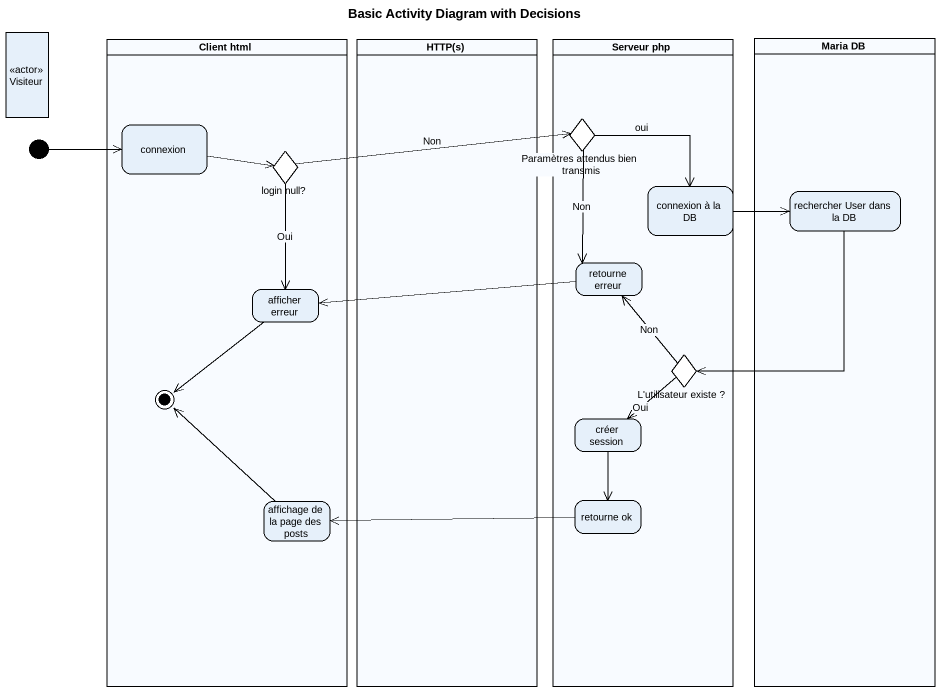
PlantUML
@startuml
title Basic Activity Diagram with Decisions
hide empty description
state Visiteur <<actor>>
state "Client html" as Client_html <<partition>> {
  state connexion
  state "login null?" as login_null <<choice>>
  state "afficher erreur" as afficher_erreur
  state "affichage de la page des posts" as affichage_de_la_page_des
  afficher_erreur --> [*]
  affichage_de_la_page_des -up-> [*]
}
state "HTTP(s)" as HTTP_s <<partition>>
state "Serveur php" as Serveur_php <<partition>> {
  state "Paramètres attendus bien transmis" as Paramètres_attendus_bien <<choice>>
  state "connexion à la DB" as connexion_à_la_DB
  state "retourne erreur" as retourne_erreur
  state "L'utilisateur existe ?" as L_utilisateur_existe <<choice>>
  state "créer session" as créer_session
  state "retourne ok" as retourne_ok
}
state "Maria DB" as Maria_DB <<partition>> {
  state "rechercher User dans la DB" as rechercher_User_dans_la_DB
}
state initial1 <<start>>
initial1 -right-> connexion
connexion -right-> login_null
login_null -right-> Paramètres_attendus_bien : Non
login_null --> afficher_erreur : Oui
Paramètres_attendus_bien --> connexion_à_la_DB : oui
Paramètres_attendus_bien --> retourne_erreur : Non
connexion_à_la_DB -right-> rechercher_User_dans_la_DB
rechercher_User_dans_la_DB --> L_utilisateur_existe
retourne_erreur -left-> afficher_erreur
L_utilisateur_existe -up-> retourne_erreur : Non
L_utilisateur_existe --> créer_session : Oui
créer_session --> retourne_ok
retourne_ok -left-> affichage_de_la_page_des
@enduml
